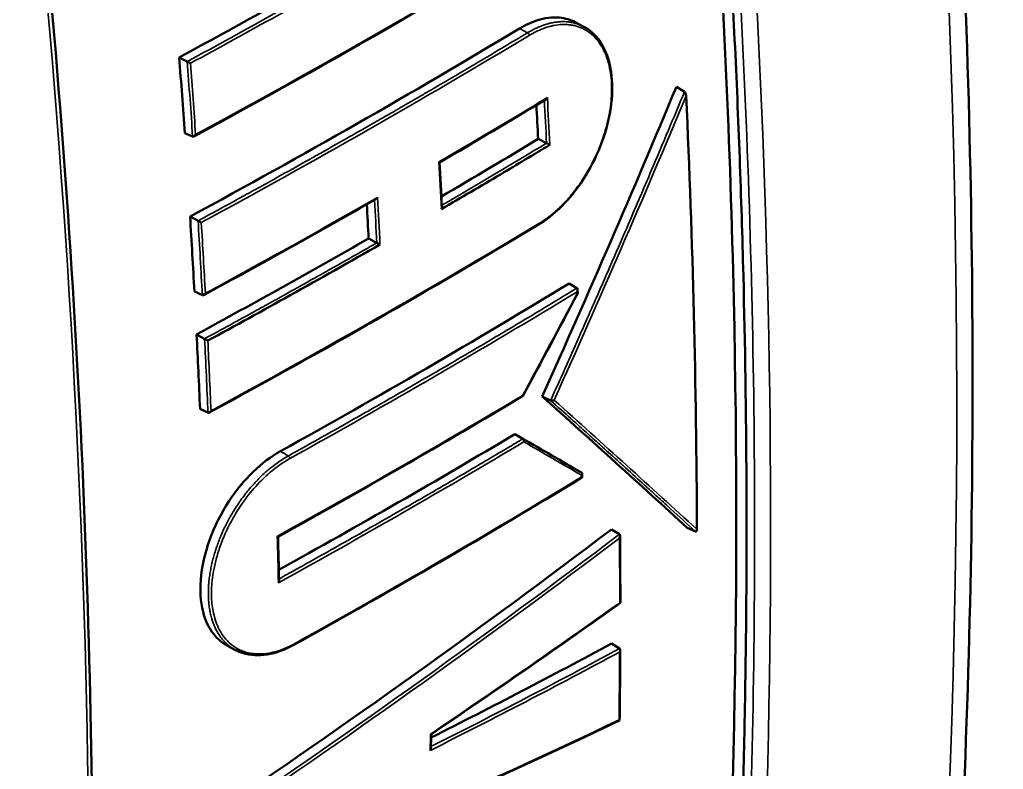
# Model space of a CAD drawing. Header units: millimetres. Extents: x 40 to 2195, y 40 to 1687.
# Drawn here: x 1807.09 to 1850.99, y 1339.43 to 1372.87 of the extents above; entities that cross this region are included whole.
import ezdxf

# ---------------------------------------------------------------- set-up
doc = ezdxf.new("R2010")
doc.units = ezdxf.units.MM
doc.header["$LTSCALE"] = 8
doc.layers.add('Visible (ISO)', color=7, linetype='Continuous', lineweight=50)
doc.layers.add('Visible Narrow (ISO)', color=7, linetype='Continuous', lineweight=35)

msp = doc.modelspace()

# ---------------------------------------------------------------- linework, layer by layer
at = {"layer": 'Visible (ISO)'}
for p, q in [((1831.884, 1372.757), (1832.242, 1372.571)), ((1814.567, 1371.005), (1814.21, 1371.186)), ((1836.757, 1369.649), (1836.396, 1369.873)), ((1814.809, 1367.654), (1814.454, 1367.81)), ((1830.604, 1367.365), (1830.228, 1367.549)), ((1815.052, 1363.899), (1814.694, 1364.088)), ((1823.026, 1362.916), (1822.659, 1363.105)), ((1831.958, 1360.894), (1831.605, 1361.1)), ((1815.242, 1360.578), (1814.886, 1360.741)), ((1815.342, 1358.638), (1814.984, 1358.833)), ((1830.785, 1355.886), (1830.407, 1356.066)), ((1815.493, 1355.341), (1815.137, 1355.511)), ((1829.547, 1354.176), (1829.189, 1354.384)), ((1832.163, 1352.665), (1831.81, 1352.871)), ((1833.856, 1349.917), (1833.501, 1350.136)), ((1837.243, 1350.044), (1836.883, 1350.205)), ((1833.862, 1344.82), (1833.507, 1345.042)), ((1816.72, 1344.752), (1816.366, 1344.94))]:
    msp.add_line(p, q, dxfattribs=at)
for centre, major_axis, ratio, start_param, end_param in [((1542.792, 1538.27), (-396.753, 0.006), 0.57736, 2.32417, 2.351034), ((1542.853, 1531.415), (-397.352, 0.005), 0.577358, 2.324217, 2.376229), ((1493.669, 1522.484), (-227.599, 394.212), 0.57735, 4.009231, 4.017971), ((1814.644, 1370.96), (0.105, -0.057), 0.025471, 0.87479, 2.41104), ((1518.374, 1518.494), (-133.399, -410.926), 0.810405, 1.4358, 1.47072), ((1836.761, 1369.514), (-0.033, 0.141), 0.451893, 4.323539, 5.859926), ((1830.566, 1369.43), (-0.066, -0.125), 0.565253, 0.755027, 1.593181), ((1515.149, 1534.885), (-227.804, 394.569), 0.57735, 3.930368, 3.981623), ((1508.837, 1531.241), (-227.652, 394.305), 0.57735, 3.985837, 3.989795), ((1814.874, 1367.779), (-0.068, -0.124), 0.543546, 0.048843, 1.584876), ((1542.649, 1518.675), (-398.07, -8.317), 0.563706, 2.350703, 2.366262), ((1542.89, 1507.166), (-398.515, -19.664), 0.542558, 2.342866, 2.350815), ((1830.675, 1367.324), (0.103, -0.055), 0.034976, 0.811634, 2.347672), ((1825.728, 1366.559), (0.103, -0.056), 0.029821, 0.018205, 0.828703), ((1542.89, 1507.166), (-398.515, -19.664), 0.542558, 2.333432, 2.342866), ((1501.204, 1526.834), (-227.697, 394.383), 0.57735, 3.985826, 3.989813), ((1825.836, 1364.453), (0.067, 0.124), 0.561617, 4.760637, 5.537283), ((1493.669, 1522.484), (-227.599, 394.212), 0.57735, 3.990835, 3.999563), ((1830.192, 1363.815), (0.0515, -0.0857), 0.588788, 6.283025, 6.28327), ((1542.655, 1518.677), (-398.074, -8.097), 0.563325, 2.312668, 2.339437), ((1542.89, 1507.166), (-398.515, -19.665), 0.542556, 2.309678, 2.32371), ((1823.099, 1362.874), (0.103, -0.056), 0.02323, 0.85963, 2.368094), ((1542.874, 1517.686), (-398.152, -1.839), 0.574411, 2.333557, 2.379432), ((1815.308, 1360.703), (-0.069, -0.123), 0.549122, 0.04362, 1.579764), ((1542.89, 1507.166), (-398.515, -19.665), 0.542556, 2.296964, 2.309678), ((1831.892, 1360.69), (0.1, -0.023), 0.290169, 5.580834, 6.36026), ((1493.669, 1522.484), (-227.599, 394.212), 0.57735, 3.977129, 3.985844), ((1829.465, 1356.15), (0.0745, -0.0715), 0.333097, 6.191837, 6.994096), ((1527.016, 1530.627), (357.653, -241.765), 0.099581, 0.593983, 0.628882), ((1815.56, 1355.465), (-0.07, -0.123), 0.553247, 0.039864, 1.576293), ((1543.029, 1516.961), (-398.146, 2.981), 0.582138, 2.339788, 2.377122), ((1531.135, 1528.277), (-367.189, 213.481), 0.002116, 2.519113, 2.531441), ((1832.093, 1352.59), (0.0918, 0.054), 0.715935, 5.128386, 6.664843), ((1832.094, 1352.512), (0.101, -0.056), 0.018883, 0.01081, 0.770537), ((1832.094, 1352.512), (0.101, -0.056), 0.018883, 6.272373, 6.293872), ((1542.304, 1506.441), (-396.737, -43.232), 0.641221, 2.25844, 2.322575), ((1818.518, 1349.866), (0.102, -0.058), 0.004102, 0.002492, 0.798401), ((1833.786, 1349.784), (0.066, 0.135), 0.54884, 4.694481, 6.230881), ((1837.24, 1350.178), (0.025, -0.137), 0.486768, 5.9593, 7.495676), ((1818.569, 1347.795), (0.07, 0.123), 0.563369, 4.713554, 5.534029), ((1833.796, 1346.904), (0.1, -0.052), 0.022677, 5.540955, 6.294866), ((1543.83, 1515.739), (-396.783, 35.589), 0.559238, 2.408793, 2.437992), ((1833.791, 1344.703), (0.071, 0.117), 0.60699, 4.736531, 6.272646), ((1833.766, 1341.676), (0.0991, -0.0635), 0.061073, 6.245151, 7.068114), ((1825.347, 1341.045), (0.0999, -0.0532), 0.03626, 5.519154, 6.26395), ((1825.345, 1340.317), (0.072, 0.116), 0.597811, 4.729447, 5.511866)]:
    msp.add_ellipse(centre, major_axis=major_axis, ratio=ratio, start_param=start_param, end_param=end_param, dxfattribs=at)
for points, knots in [([(1843.047, 1436.731), (1845.864, 1418.886), (1847.787, 1401.328), (1849.791, 1367.27), (1849.88, 1350.694), (1848.445, 1323.086), (1847.342, 1311.717), (1845.751, 1300.75)], [0, 0, 0, 0, 6.038419, 6.038419, 12.06905, 12.06905, 16.498673, 16.498673, 16.498673, 16.498673]), ([(1838.065, 1321.77), (1838.987, 1334.676), (1839.274, 1347.996), (1838.578, 1375.346), (1837.595, 1389.355), (1835.981, 1403.638)], [-9.90586, -9.90586, -9.90586, -9.90586, -4.952944, -4.952944, -0.000029, -0.000029, -0.000029, -0.000029]), ([(1838.524, 1321.509), (1838.755, 1324.742), (1838.945, 1327.998), (1839.097, 1331.279), (1839.248, 1334.56), (1839.359, 1337.866), (1839.431, 1341.196), (1839.51, 1344.85), (1839.54, 1348.535), (1839.523, 1352.247), (1839.509, 1355.301), (1839.463, 1358.373), (1839.385, 1361.463), (1839.296, 1364.945), (1839.167, 1368.449), (1838.997, 1371.974), (1838.833, 1375.379), (1838.63, 1378.804), (1838.389, 1382.246), (1838.173, 1385.321), (1837.927, 1388.41), (1837.65, 1391.513), (1837.374, 1394.614), (1837.067, 1397.73), (1836.73, 1400.86), (1836.636, 1401.733), (1836.54, 1402.608), (1836.441, 1403.483)], [0, 0, 0, 0, 0.125, 0.125, 0.125, 0.25, 0.25, 0.25, 0.3871702, 0.3871702, 0.3871702, 0.5, 0.5, 0.5, 0.6271482, 0.6271482, 0.6271482, 0.75, 0.75, 0.75, 0.8597323, 0.8597323, 0.8597323, 0.9694057, 0.9694057, 0.9694057, 1, 1, 1, 1]), ([(1807.256, 1386.03), (1809.227, 1368.574), (1810.261, 1351.471), (1810.397, 1324.38), (1810.063, 1314.026), (1809.342, 1303.939)], [0, 0, 0, 0, 6.052271, 6.052271, 9.921398, 9.921398, 9.921398, 9.921398]), ([(1831.884, 1372.757), (1831.671, 1372.869), (1831.437, 1372.937), (1831.187, 1372.961), (1831.062, 1372.973), (1830.934, 1372.974), (1830.802, 1372.963), (1830.643, 1372.951), (1830.48, 1372.922), (1830.314, 1372.877), (1830.246, 1372.858), (1830.177, 1372.837), (1830.108, 1372.813), (1829.872, 1372.731), (1829.632, 1372.617), (1829.394, 1372.474)], [1.178859, 1.178859, 1.178859, 1.178859, 1.3003005, 1.3003005, 1.3003005, 1.3607612, 1.3607612, 1.3607612, 1.4338662, 1.4338662, 1.4338662, 1.4639227, 1.4639227, 1.4639227, 1.5668428, 1.5668428, 1.5668428, 1.5668428]), ([(1832.242, 1372.571), (1832.534, 1372.418), (1832.791, 1372.184), (1833.189, 1371.598), (1833.337, 1371.24), (1833.519, 1370.431), (1833.552, 1369.969), (1833.496, 1369.003), (1833.405, 1368.486), (1833.113, 1367.466), (1832.908, 1366.95), (1832.411, 1365.986), (1832.113, 1365.525), (1831.463, 1364.714), (1831.102, 1364.354), (1830.572, 1363.942), (1830.409, 1363.829), (1830.245, 1363.73)], [0, 0, 0, 0, 0.159586, 0.159586, 0.317541, 0.317541, 0.479462, 0.479462, 0.642664, 0.642664, 0.805713, 0.805713, 0.968334, 0.968334, 1.130626, 1.130626, 1.201145, 1.201145, 1.201145, 1.201145]), ([(1822.986, 1364.862), (1822.992, 1364.865), (1822.998, 1364.869), (1823.015, 1364.882), (1823.026, 1364.893), (1823.048, 1364.92), (1823.056, 1364.934), (1823.06, 1364.943), (1823.06, 1364.943), (1823.06, 1364.943)], [-0.005838132, -0.005838132, -0.005838132, -0.005838132, -0.004792033, -0.004792033, -0.002711091, -0.002711091, 0, 0, 0.00006603, 0.00006603, 0.00006603, 0.00006603]), ([(1815.052, 1363.899), (1815.057, 1363.896), (1815.063, 1363.892), (1815.077, 1363.885), (1815.085, 1363.881), (1815.105, 1363.87), (1815.119, 1363.862), (1815.145, 1363.848), (1815.156, 1363.841), (1815.181, 1363.827), (1815.19, 1363.822), (1815.195, 1363.819), (1815.195, 1363.819), (1815.196, 1363.819)], [0.000001, 0.000001, 0.000001, 0.000001, 0.00234912, 0.00234912, 0.00499152, 0.00499152, 0.00933891, 0.00933891, 0.01331814, 0.01331814, 0.01856634, 0.01856634, 0.01868873, 0.01868873, 0.01868873, 0.01868873]), ([(1831.958, 1360.894), (1831.963, 1360.891), (1831.968, 1360.887), (1831.976, 1360.876), (1831.98, 1360.87), (1831.986, 1360.851), (1831.988, 1360.837), (1831.987, 1360.806), (1831.984, 1360.791), (1831.974, 1360.758), (1831.967, 1360.744), (1831.962, 1360.734), (1831.962, 1360.734), (1831.962, 1360.731)], [-0.01135738, -0.01135738, -0.01135738, -0.01135738, -0.00992512, -0.00992512, -0.00831755, -0.00831755, -0.00564092, -0.00564092, -0.00312879, -0.00312879, 0, 0, 0.00008088, 0.00008088, 0.00008088, 0.00008088]), ([(1815.342, 1358.638), (1815.347, 1358.635), (1815.354, 1358.631), (1815.368, 1358.624), (1815.375, 1358.619), (1815.396, 1358.608), (1815.409, 1358.6), (1815.435, 1358.586), (1815.446, 1358.579), (1815.471, 1358.566), (1815.48, 1358.56), (1815.484, 1358.558), (1815.485, 1358.557), (1815.485, 1358.555)], [0.000001, 0.000001, 0.000001, 0.000001, 0.00236883, 0.00236883, 0.00503564, 0.00503564, 0.00940034, 0.00940034, 0.01335065, 0.01335065, 0.01867467, 0.01867467, 0.01878284, 0.01878284, 0.01878284, 0.01878284]), ([(1830.785, 1355.886), (1830.792, 1355.883), (1830.798, 1355.88), (1830.814, 1355.877), (1830.823, 1355.876), (1830.847, 1355.874), (1830.862, 1355.876), (1830.889, 1355.88), (1830.901, 1355.884), (1830.928, 1355.893), (1830.938, 1355.899), (1830.942, 1355.902), (1830.943, 1355.902), (1830.943, 1355.902)], [-0.006879568, -0.006879568, -0.006879568, -0.006879568, -0.005991082, -0.005991082, -0.00500592, -0.00500592, -0.003396861, -0.003396861, -0.001952652, -0.001952652, 0, 0, 0.000032701, 0.000032701, 0.000032701, 0.000032701]), ([(1829.547, 1354.176), (1829.552, 1354.173), (1829.557, 1354.169), (1829.567, 1354.159), (1829.572, 1354.153), (1829.582, 1354.136), (1829.587, 1354.123), (1829.593, 1354.098), (1829.594, 1354.086), (1829.594, 1354.058), (1829.591, 1354.046), (1829.589, 1354.04), (1829.589, 1354.04), (1829.589, 1354.039)], [0.000001, 0.000001, 0.000001, 0.000001, 0.00228053, 0.00228053, 0.00473743, 0.00473743, 0.00880362, 0.00880362, 0.01248879, 0.01248879, 0.0172751, 0.0172751, 0.01737648, 0.01737648, 0.01737648, 0.01737648]), ([(1818.727, 1353.62), (1818.312, 1353.39), (1817.901, 1353.08), (1817.121, 1352.324), (1816.76, 1351.887), (1816.08, 1350.857), (1815.781, 1350.264), (1815.36, 1349.095), (1815.213, 1348.486), (1815.118, 1347.227), (1815.195, 1346.702), (1815.452, 1345.861), (1815.676, 1345.49), (1816.096, 1345.105), (1816.228, 1345.013), (1816.366, 1344.94)], [-1.3084077, -1.3084077, -1.3084077, -1.3084077, -1.1803017, -1.1803017, -1.0526779, -1.0526779, -0.9069411, -0.9069411, -0.7710822, -0.7710822, -0.6242552, -0.6242552, -0.4547064, -0.4547064, -0.3837008, -0.3837008, -0.3837008, -0.3837008]), ([(1819.33, 1344.986), (1818.931, 1344.765), (1818.523, 1344.616), (1817.757, 1344.491), (1817.389, 1344.51), (1816.943, 1344.648), (1816.829, 1344.695), (1816.721, 1344.752)], [0, 0, 0, 0, 0.1648786, 0.1648786, 0.3271988, 0.3271988, 0.3857451, 0.3857451, 0.3857451, 0.3857451])]:
    msp.add_open_spline(points, degree=3, knots=knots, dxfattribs=at)
for points in [[(1832.804, 1378.018), (1827.018, 1374.457), (1821.032, 1371.001), (1814.865, 1367.661)], [(1830.566, 1369.313), (1829.002, 1368.369), (1827.423, 1367.432), (1825.831, 1366.504)], [(1825.831, 1366.504), (1825.866, 1365.841), (1825.9, 1365.179), (1825.933, 1364.518)], [(1822.986, 1364.862), (1820.457, 1363.416), (1817.895, 1361.99), (1815.3, 1360.585)], [(1830.244, 1363.73), (1825.474, 1360.863), (1820.574, 1358.068), (1815.553, 1355.348)], [(1831.987, 1360.832), (1831.989, 1360.778), (1831.991, 1360.724), (1831.993, 1360.669)], [(1831.992, 1360.665), (1831.183, 1359.133), (1830.366, 1357.605), (1829.541, 1356.081)], [(1829.537, 1356.077), (1825.968, 1353.947), (1822.328, 1351.857), (1818.62, 1349.808)], [(1832.192, 1352.616), (1832.193, 1352.563), (1832.194, 1352.51), (1832.195, 1352.457)], [(1832.195, 1352.457), (1828.006, 1349.91), (1823.715, 1347.419), (1819.33, 1344.986)], [(1833.885, 1349.848), (1833.892, 1348.848), (1833.896, 1347.849), (1833.896, 1346.853)], [(1818.62, 1349.808), (1818.637, 1349.157), (1818.653, 1348.507), (1818.668, 1347.858)], [(1833.896, 1346.853), (1831.124, 1344.876), (1828.307, 1342.922), (1825.446, 1340.991)], [(1816.72, 1344.752), (1816.72, 1344.752), (1816.72, 1344.752), (1816.721, 1344.752)], [(1833.891, 1344.755), (1833.886, 1343.705), (1833.878, 1342.658), (1833.865, 1341.613)], [(1833.865, 1341.612), (1828.089, 1338.864), (1822.111, 1336.222), (1815.95, 1333.695)], [(1825.446, 1340.992), (1825.446, 1340.784), (1825.446, 1340.577), (1825.445, 1340.37)]]:
    msp.add_open_spline(points, degree=3, dxfattribs=at)
at = {"layer": 'Visible Narrow (ISO)'}
msp.add_line((1829.757, 1372.288), (1829.394, 1372.474), dxfattribs=at)
for centre, major_axis, ratio, start_param, end_param in [((1539.506, 1547.209), (215.01, -399.567), 0.556823, 0.644419, 1.008987), ((1517.863, 1536.452), (-228.211, 395.272), 0.57735, 3.84799, 4.065558), ((1487.445, 1518.89), (228.211, -395.272), 0.57735, 0.706398, 0.923966), ((1542.822, 1535.147), (397.644, 0.001), 0.577349, 5.466073, 5.529499), ((1542.798, 1538.285), (-397.249, 0.001), 0.577351, 2.324207, 2.351071), ((1542.793, 1538.213), (-397.361, 0), 0.57735, 2.324459, 2.351322), ((1829.759, 1372.205), (-0.0515, 0.0857), 0.588797, 3.989055, 5.525156), ((1542.853, 1531.35), (-397.958, 0), 0.57735, 2.324506, 2.376222), ((1493.786, 1522.428), (227.768, -394.505), 0.577351, 0.867675, 0.876341), ((1493.738, 1522.524), (227.9, -394.735), 0.57735, 0.867896, 0.87612), ((1542.876, 1528.289), (398.181, 0), 0.57735, 5.50265, 5.520077), ((1508.759, 1531.309), (227.971, -394.871), 0.577339, 0.844215, 0.849205), ((1508.929, 1531.294), (227.951, -394.822), 0.57735, 0.843981, 0.849486), ((1518.438, 1518.464), (-133.646, -411.472), 0.810413, 1.436155, 1.470436), ((1542.792, 1518.599), (-398.373, -8.322), 0.563708, 2.349491, 2.366312), ((1504.023, 1528.462), (-227.998, 394.904), 0.57735, 3.985569, 3.991065), ((1542.878, 1528.321), (398.179, -0.035), 0.577412, 5.466168, 5.492976), ((1501.106, 1526.898), (228.025, -394.958), 0.577344, 0.844201, 0.849192), ((1501.285, 1526.881), (227.998, -394.904), 0.57735, 0.84398, 0.849473), ((1493.786, 1522.426), (227.768, -394.505), 0.577351, 0.849279, 0.857933), ((1493.738, 1522.524), (227.9, -394.735), 0.57735, 0.8495, 0.857712), ((1542.908, 1523.179), (398.494, -0.001), 0.577352, 5.466143, 5.517789), ((1830.192, 1363.815), (0.0515, -0.0857), 0.588788, 0.000084, 0.825323), ((1542.927, 1506.276), (-398.771, -13.52), 0.553854, 2.317042, 2.362602), ((1531.683, 1511.367), (211.761, 368.901), 0.789411, 4.744452, 4.756563), ((1509.87, 1531.838), (-227.935, 394.795), 0.57735, 3.966701, 3.966907), ((1493.787, 1522.423), (227.767, -394.504), 0.577351, 0.835573, 0.844214), ((1493.738, 1522.524), (227.9, -394.735), 0.57735, 0.835794, 0.843987), ((1542.938, 1505.888), (398.854, 10.788), 0.558751, 5.460187, 5.49888), ((1527.091, 1530.744), (358.156, -242.079), 0.099507, 0.594383, 0.628643), ((1542.945, 1505.629), (-398.9, -8.944), 0.562012, 2.321178, 2.359882), ((1530.267, 1528.779), (-368.691, 214.35), 0.002111, 2.519138, 2.531396), ((1531.089, 1528.192), (-367.715, 213.782), 0.002129, 2.519211, 2.531309), ((1819.076, 1353.33), (-0.0485, 0.0874), 0.565567, 3.968652, 5.512395), ((1542.952, 1505.244), (398.952, 6.176), 0.566844, 5.468956, 5.514514), ((1509.87, 1531.838), (-227.935, 394.795), 0.57735, 3.945027, 3.945238), ((1542.308, 1506.428), (-397.235, -43.279), 0.641211, 2.25849, 2.322538), ((1496.378, 1524.048), (-227.951, 394.822), 0.57735, 3.953219, 3.958709), ((1542.312, 1506.353), (-397.334, -43.289), 0.641209, 2.258719, 2.322262), ((1511.569, 1532.818), (-227.9, 394.735), 0.57735, 3.92733, 3.935054), ((1543.852, 1493.472), (396.994, 40.907), 0.603965, 5.436718, 5.467273), ((1819.281, 1345.073), (0.0485, -0.0874), 0.565701, 0.000349, 0.80823), ((1543.824, 1515.661), (-397.384, 35.644), 0.559242, 2.407189, 2.437715), ((1543.8, 1515.76), (-397.327, 35.64), 0.559241, 2.407524, 2.437951), ((1511.569, 1532.818), (-227.9, 394.735), 0.57735, 3.913231, 3.921406), ((1542.123, 1500.629), (397.81, -38.497), 0.505488, 5.519603, 5.583149), ((1502.977, 1527.858), (-228, 394.907), 0.57735, 3.923171, 3.925129)]:
    msp.add_ellipse(centre, major_axis=major_axis, ratio=ratio, start_param=start_param, end_param=end_param, dxfattribs=at)
for points in [[(1838.883, 1321.302), (1839.344, 1327.763), (1839.95, 1340.899), (1839.904, 1361.183), (1838.905, 1381.986), (1837.605, 1396.156), (1836.798, 1403.305)], [(1819.075, 1353.412), (1818.959, 1353.481), (1818.843, 1353.551), (1818.727, 1353.62)]]:
    msp.add_open_spline(points, degree=3, dxfattribs=at)
for points, knots in [([(1832.242, 1372.571), (1832.218, 1372.583), (1832.194, 1372.595), (1832.169, 1372.606), (1832.124, 1372.628), (1832.078, 1372.647), (1832.032, 1372.664), (1831.988, 1372.68), (1831.943, 1372.695), (1831.899, 1372.707), (1831.84, 1372.724), (1831.781, 1372.738), (1831.722, 1372.749), (1831.663, 1372.76), (1831.604, 1372.768), (1831.546, 1372.774), (1831.543, 1372.774), (1831.541, 1372.774), (1831.538, 1372.775), (1831.497, 1372.778), (1831.457, 1372.781), (1831.416, 1372.782), (1831.365, 1372.784), (1831.315, 1372.784), (1831.265, 1372.782), (1831.199, 1372.78), (1831.134, 1372.775), (1831.07, 1372.767), (1831.004, 1372.76), (1830.938, 1372.749), (1830.873, 1372.736), (1830.855, 1372.733), (1830.838, 1372.729), (1830.82, 1372.726), (1830.771, 1372.715), (1830.723, 1372.703), (1830.675, 1372.69), (1830.669, 1372.689), (1830.663, 1372.687), (1830.657, 1372.685), (1830.594, 1372.668), (1830.531, 1372.648), (1830.469, 1372.626), (1830.405, 1372.604), (1830.343, 1372.58), (1830.281, 1372.554), (1830.275, 1372.552), (1830.27, 1372.55), (1830.264, 1372.547), (1830.208, 1372.524), (1830.152, 1372.498), (1830.097, 1372.472), (1830.025, 1372.438), (1829.955, 1372.401), (1829.887, 1372.363), (1829.843, 1372.339), (1829.799, 1372.314), (1829.757, 1372.288)], [0.6896527, 0.6896527, 0.6896527, 0.6896527, 0.6981895, 0.6981895, 0.6981895, 0.7142857, 0.7142857, 0.7142857, 0.7296342, 0.7296342, 0.7296342, 0.7501983, 0.7501983, 0.7501983, 0.7705984, 0.7705984, 0.7705984, 0.7715274, 0.7715274, 0.7715274, 0.7857143, 0.7857143, 0.7857143, 0.8035157, 0.8035157, 0.8035157, 0.8266875, 0.8266875, 0.8266875, 0.8506467, 0.8506467, 0.8506467, 0.8571429, 0.8571429, 0.8571429, 0.8752085, 0.8752085, 0.8752085, 0.8774547, 0.8774547, 0.8774547, 0.9015295, 0.9015295, 0.9015295, 0.926376, 0.926376, 0.926376, 0.9285714, 0.9285714, 0.9285714, 0.9512898, 0.9512898, 0.9512898, 0.9809278, 0.9809278, 0.9809278, 1, 1, 1, 1]), ([(1830.264, 1363.779), (1830.33, 1363.819), (1830.394, 1363.86), (1830.458, 1363.903), (1830.522, 1363.946), (1830.585, 1363.99), (1830.647, 1364.036), (1830.711, 1364.083), (1830.774, 1364.133), (1830.837, 1364.184), (1830.899, 1364.235), (1830.961, 1364.288), (1831.023, 1364.343), (1831.05, 1364.367), (1831.076, 1364.391), (1831.103, 1364.415), (1831.178, 1364.484), (1831.252, 1364.557), (1831.326, 1364.632), (1831.4, 1364.707), (1831.473, 1364.785), (1831.545, 1364.866), (1831.617, 1364.947), (1831.687, 1365.03), (1831.757, 1365.115), (1831.783, 1365.148), (1831.809, 1365.181), (1831.835, 1365.214), (1831.851, 1365.233), (1831.866, 1365.253), (1831.881, 1365.273), (1832.049, 1365.491), (1832.206, 1365.721), (1832.353, 1365.961), (1832.413, 1366.061), (1832.472, 1366.161), (1832.528, 1366.264), (1832.534, 1366.274), (1832.54, 1366.284), (1832.545, 1366.294), (1832.743, 1366.656), (1832.915, 1367.035), (1833.057, 1367.42), (1833.181, 1367.759), (1833.281, 1368.101), (1833.355, 1368.441), (1833.365, 1368.487), (1833.374, 1368.532), (1833.383, 1368.578), (1833.386, 1368.594), (1833.389, 1368.609), (1833.392, 1368.624), (1833.456, 1368.961), (1833.494, 1369.293), (1833.504, 1369.612), (1833.505, 1369.641), (1833.505, 1369.671), (1833.506, 1369.7), (1833.506, 1369.727), (1833.506, 1369.754), (1833.507, 1369.78), (1833.507, 1370.111), (1833.477, 1370.425), (1833.417, 1370.715), (1833.41, 1370.749), (1833.403, 1370.783), (1833.395, 1370.817), (1833.37, 1370.923), (1833.341, 1371.026), (1833.308, 1371.125), (1833.275, 1371.224), (1833.238, 1371.319), (1833.197, 1371.41), (1833.173, 1371.462), (1833.148, 1371.514), (1833.122, 1371.563), (1833.103, 1371.599), (1833.084, 1371.633), (1833.064, 1371.667), (1833.002, 1371.772), (1832.934, 1371.87), (1832.862, 1371.959), (1832.792, 1372.043), (1832.719, 1372.12), (1832.643, 1372.189), (1832.61, 1372.218), (1832.577, 1372.245), (1832.544, 1372.271), (1832.491, 1372.312), (1832.437, 1372.35), (1832.382, 1372.384), (1832.327, 1372.418), (1832.27, 1372.448), (1832.214, 1372.475), (1832.163, 1372.5), (1832.112, 1372.521), (1832.061, 1372.54), (1832.018, 1372.556), (1831.975, 1372.57), (1831.932, 1372.582), (1831.874, 1372.599), (1831.815, 1372.613), (1831.756, 1372.624), (1831.695, 1372.635), (1831.634, 1372.643), (1831.574, 1372.648), (1831.535, 1372.652), (1831.496, 1372.654), (1831.458, 1372.656), (1831.408, 1372.657), (1831.359, 1372.657), (1831.31, 1372.655), (1831.18, 1372.651), (1831.052, 1372.635), (1830.926, 1372.611), (1830.908, 1372.607), (1830.891, 1372.604), (1830.873, 1372.6), (1830.82, 1372.588), (1830.767, 1372.575), (1830.715, 1372.56), (1830.647, 1372.542), (1830.581, 1372.521), (1830.515, 1372.498), (1830.452, 1372.475), (1830.389, 1372.451), (1830.328, 1372.425), (1830.273, 1372.402), (1830.218, 1372.377), (1830.165, 1372.351), (1830.104, 1372.322), (1830.045, 1372.292), (1829.986, 1372.26), (1829.934, 1372.231), (1829.882, 1372.202), (1829.831, 1372.171)], [0, 0, 0, 0, 0.0161179, 0.0161179, 0.0161179, 0.0320314, 0.0320314, 0.0320314, 0.0482514, 0.0482514, 0.0482514, 0.0644714, 0.0644714, 0.0644714, 0.0714286, 0.0714286, 0.0714286, 0.0911904, 0.0911904, 0.0911904, 0.1110209, 0.1110209, 0.1110209, 0.1308594, 0.1308594, 0.1308594, 0.1384144, 0.1384144, 0.1384144, 0.1428571, 0.1428571, 0.1428571, 0.1919865, 0.1919865, 0.1919865, 0.2122787, 0.2122787, 0.2122787, 0.2142857, 0.2142857, 0.2142857, 0.2857143, 0.2857143, 0.2857143, 0.3486405, 0.3486405, 0.3486405, 0.3571429, 0.3571429, 0.3571429, 0.3600228, 0.3600228, 0.3600228, 0.4227491, 0.4227491, 0.4227491, 0.4285714, 0.4285714, 0.4285714, 0.4339008, 0.4339008, 0.4339008, 0.5, 0.5, 0.5, 0.5077893, 0.5077893, 0.5077893, 0.532518, 0.532518, 0.532518, 0.5571682, 0.5571682, 0.5571682, 0.5714286, 0.5714286, 0.5714286, 0.5815681, 0.5815681, 0.5815681, 0.6129292, 0.6129292, 0.6129292, 0.6428571, 0.6428571, 0.6428571, 0.6555698, 0.6555698, 0.6555698, 0.6757554, 0.6757554, 0.6757554, 0.6961313, 0.6961313, 0.6961313, 0.7142857, 0.7142857, 0.7142857, 0.7295577, 0.7295577, 0.7295577, 0.7503581, 0.7503581, 0.7503581, 0.7719417, 0.7719417, 0.7719417, 0.7857143, 0.7857143, 0.7857143, 0.8034336, 0.8034336, 0.8034336, 0.8505037, 0.8505037, 0.8505037, 0.8571429, 0.8571429, 0.8571429, 0.8773338, 0.8773338, 0.8773338, 0.9033206, 0.9033206, 0.9033206, 0.9285714, 0.9285714, 0.9285714, 0.9512639, 0.9512639, 0.9512639, 0.9769839, 0.9769839, 0.9769839, 1, 1, 1, 1]), ([(1829.757, 1372.288), (1829.409, 1372.079), (1829.057, 1371.869), (1828.704, 1371.658), (1828.364, 1371.455), (1828.022, 1371.252), (1827.681, 1371.05), (1827.674, 1371.046), (1827.666, 1371.041), (1827.658, 1371.037), (1827.39, 1370.878), (1827.123, 1370.72), (1826.852, 1370.561), (1826.586, 1370.404), (1826.317, 1370.246), (1826.043, 1370.086), (1825.881, 1369.991), (1825.718, 1369.896), (1825.552, 1369.799), (1825.494, 1369.765), (1825.436, 1369.731), (1825.377, 1369.697), (1825.233, 1369.613), (1825.087, 1369.529), (1824.94, 1369.443), (1824.67, 1369.287), (1824.395, 1369.127), (1824.114, 1368.965), (1823.809, 1368.789), (1823.499, 1368.611), (1823.183, 1368.429), (1823.061, 1368.36), (1822.94, 1368.29), (1822.817, 1368.22), (1822.443, 1368.006), (1822.063, 1367.79), (1821.678, 1367.572), (1821.322, 1367.37), (1820.963, 1367.167), (1820.601, 1366.963), (1820.414, 1366.858), (1820.227, 1366.752), (1820.039, 1366.647), (1820.035, 1366.645), (1820.032, 1366.643), (1820.028, 1366.641), (1819.616, 1366.41), (1819.201, 1366.178), (1818.78, 1365.944), (1818.492, 1365.784), (1818.202, 1365.623), (1817.908, 1365.461), (1817.648, 1365.317), (1817.385, 1365.173), (1817.12, 1365.027), (1816.527, 1364.701), (1815.921, 1364.37), (1815.305, 1364.036), (1815.221, 1363.99), (1815.136, 1363.945), (1815.052, 1363.899)], [0, 0, 0, 0, 0.084865, 0.084865, 0.084865, 0.166667, 0.166667, 0.166667, 0.168479, 0.168479, 0.168479, 0.232802, 0.232802, 0.232802, 0.296127, 0.296127, 0.296127, 0.333333, 0.333333, 0.333333, 0.346386, 0.346386, 0.346386, 0.378288, 0.378288, 0.378288, 0.43669, 0.43669, 0.43669, 0.5, 0.5, 0.5, 0.524253, 0.524253, 0.524253, 0.598219, 0.598219, 0.598219, 0.666667, 0.666667, 0.666667, 0.702088, 0.702088, 0.702088, 0.702727, 0.702727, 0.702727, 0.780304, 0.780304, 0.780304, 0.833333, 0.833333, 0.833333, 0.88034, 0.88034, 0.88034, 0.985617, 0.985617, 0.985617, 1, 1, 1, 1]), ([(1836.757, 1369.649), (1836.548, 1369.147), (1836.342, 1368.656), (1836.139, 1368.174), (1835.879, 1367.556), (1835.625, 1366.955), (1835.377, 1366.372), (1835.183, 1365.916), (1834.993, 1365.471), (1834.807, 1365.035), (1834.76, 1364.927), (1834.714, 1364.819), (1834.668, 1364.711), (1834.479, 1364.27), (1834.293, 1363.839), (1834.111, 1363.418), (1833.843, 1362.799), (1833.584, 1362.201), (1833.332, 1361.625), (1833.203, 1361.33), (1833.077, 1361.041), (1832.952, 1360.757), (1832.907, 1360.654), (1832.862, 1360.552), (1832.818, 1360.451), (1832.711, 1360.208), (1832.606, 1359.969), (1832.501, 1359.732), (1832.374, 1359.443), (1832.247, 1359.157), (1832.12, 1358.871), (1832.04, 1358.689), (1831.958, 1358.507), (1831.877, 1358.323), (1831.68, 1357.881), (1831.48, 1357.433), (1831.279, 1356.985), (1831.159, 1356.716), (1831.038, 1356.447), (1830.917, 1356.178), (1830.873, 1356.081), (1830.829, 1355.983), (1830.785, 1355.886)], [0, 0, 0, 0, 0.0875493, 0.0875493, 0.0875493, 0.2, 0.2, 0.2, 0.2879261, 0.2879261, 0.2879261, 0.3098527, 0.3098527, 0.3098527, 0.4, 0.4, 0.4, 0.5323759, 0.5323759, 0.5323759, 0.6, 0.6, 0.6, 0.6245174, 0.6245174, 0.6245174, 0.6831636, 0.6831636, 0.6831636, 0.7544802, 0.7544802, 0.7544802, 0.8, 0.8, 0.8, 0.9100638, 0.9100638, 0.9100638, 0.9760367, 0.9760367, 0.9760367, 1, 1, 1, 1]), ([(1823.026, 1362.916), (1822.259, 1362.478), (1821.465, 1362.027), (1820.646, 1361.567), (1820.612, 1361.548), (1820.579, 1361.529), (1820.545, 1361.51), (1819.758, 1361.068), (1818.949, 1360.617), (1818.103, 1360.149), (1817.939, 1360.059), (1817.774, 1359.967), (1817.607, 1359.876), (1816.877, 1359.474), (1816.121, 1359.06), (1815.342, 1358.638)], [0, 0, 0, 0, 0.3333333, 0.3333333, 0.3333333, 0.347034, 0.347034, 0.347034, 0.6666667, 0.6666667, 0.6666667, 0.7285891, 0.7285891, 0.7285891, 1, 1, 1, 1]), ([(1831.958, 1360.894), (1831.408, 1360.559), (1830.849, 1360.222), (1829.727, 1359.548), (1829.163, 1359.211), (1828.403, 1358.76), (1828.212, 1358.647), (1828, 1358.522), (1827.979, 1358.509), (1827.531, 1358.244), (1827.1, 1357.991), (1826.233, 1357.484), (1825.797, 1357.23), (1824.92, 1356.721), (1824.478, 1356.466), (1823.932, 1356.152), (1823.835, 1356.097), (1823.697, 1356.017), (1823.655, 1355.993), (1822.97, 1355.601), (1822.311, 1355.226), (1820.981, 1354.474), (1820.311, 1354.099), (1819.446, 1353.616), (1819.262, 1353.514), (1819.077, 1353.413)], [0, 0, 0, 0, 0.1414823, 0.1414823, 0.2813961, 0.2813961, 0.3283489, 0.3283489, 0.3333333, 0.3333333, 0.4381345, 0.4381345, 0.5421757, 0.5421757, 0.644687, 0.644687, 0.6666667, 0.6666667, 0.6760923, 0.6760923, 0.8211511, 0.8211511, 0.9620909, 0.9620909, 0.9999226, 0.9999226, 0.9999226, 0.9999226]), ([(1830.785, 1355.886), (1831.089, 1355.613), (1831.395, 1355.339), (1831.705, 1355.061), (1831.828, 1354.951), (1831.951, 1354.84), (1832.075, 1354.728), (1832.173, 1354.641), (1832.27, 1354.553), (1832.369, 1354.465), (1832.571, 1354.283), (1832.774, 1354.099), (1832.978, 1353.915), (1833.019, 1353.879), (1833.059, 1353.843), (1833.099, 1353.806), (1833.342, 1353.587), (1833.586, 1353.367), (1833.829, 1353.147), (1833.885, 1353.097), (1833.941, 1353.046), (1833.996, 1352.996), (1834.041, 1352.955), (1834.087, 1352.914), (1834.132, 1352.874), (1834.413, 1352.619), (1834.694, 1352.364), (1834.974, 1352.11), (1835.026, 1352.063), (1835.078, 1352.016), (1835.129, 1351.97), (1835.291, 1351.822), (1835.454, 1351.675), (1835.616, 1351.527), (1835.794, 1351.366), (1835.971, 1351.204), (1836.15, 1351.042), (1836.513, 1350.71), (1836.878, 1350.377), (1837.243, 1350.044)], [0, 0, 0, 0, 0.1461586, 0.1461586, 0.1461586, 0.2043602, 0.2043602, 0.2043602, 0.25, 0.25, 0.25, 0.3440258, 0.3440258, 0.3440258, 0.3625777, 0.3625777, 0.3625777, 0.4743193, 0.4743193, 0.4743193, 0.5, 0.5, 0.5, 0.5208071, 0.5208071, 0.5208071, 0.6508559, 0.6508559, 0.6508559, 0.6747772, 0.6747772, 0.6747772, 0.75, 0.75, 0.75, 0.8321368, 0.8321368, 0.8321368, 1, 1, 1, 1]), ([(1829.547, 1354.176), (1829.376, 1354.074), (1829.204, 1353.971), (1828.427, 1353.51), (1827.811, 1353.146), (1826.857, 1352.586), (1826.529, 1352.394), (1825.906, 1352.031), (1825.611, 1351.86), (1824.858, 1351.424), (1824.396, 1351.158), (1823.49, 1350.639), (1823.048, 1350.387), (1822.158, 1349.881), (1821.71, 1349.628), (1820.525, 1348.962), (1819.776, 1348.544), (1818.895, 1348.056), (1818.781, 1347.993), (1818.666, 1347.93)], [0, 0, 0, 0, 0.0530011, 0.0530011, 0.2376674, 0.2376674, 0.3333333, 0.3333333, 0.4176687, 0.4176687, 0.5471355, 0.5471355, 0.6666667, 0.6666667, 0.7834924, 0.7834924, 0.9703321, 0.9703321, 0.9980477, 0.9980477, 0.9980477, 0.9980477]), ([(1819.075, 1353.412), (1818.993, 1353.366), (1818.912, 1353.318), (1818.751, 1353.216), (1818.671, 1353.162), (1818.511, 1353.049), (1818.432, 1352.99), (1818.327, 1352.907), (1818.3, 1352.885), (1818.244, 1352.839), (1818.215, 1352.815), (1818.104, 1352.72), (1818.023, 1352.649), (1817.865, 1352.5), (1817.787, 1352.424), (1817.637, 1352.269), (1817.564, 1352.191), (1817.476, 1352.091), (1817.457, 1352.07), (1817.377, 1351.979), (1817.318, 1351.908), (1817.202, 1351.764), (1817.145, 1351.692), (1817.033, 1351.544), (1816.979, 1351.469), (1816.911, 1351.372), (1816.896, 1351.35), (1816.87, 1351.313), (1816.86, 1351.298), (1816.793, 1351.199), (1816.738, 1351.115), (1816.632, 1350.945), (1816.58, 1350.859), (1816.49, 1350.703), (1816.451, 1350.633), (1816.409, 1350.554), (1816.404, 1350.546), (1816.354, 1350.452), (1816.31, 1350.367), (1816.226, 1350.196), (1816.186, 1350.11), (1816.121, 1349.966), (1816.095, 1349.906), (1816.069, 1349.844), (1816.068, 1349.841), (1816.031, 1349.753), (1815.997, 1349.669), (1815.933, 1349.501), (1815.903, 1349.417), (1815.859, 1349.289), (1815.844, 1349.244), (1815.829, 1349.197), (1815.829, 1349.195), (1815.8, 1349.105), (1815.775, 1349.021), (1815.727, 1348.852), (1815.706, 1348.769), (1815.681, 1348.666), (1815.676, 1348.645), (1815.669, 1348.617), (1815.668, 1348.611), (1815.646, 1348.517), (1815.629, 1348.433), (1815.598, 1348.268), (1815.584, 1348.189), (1815.571, 1348.102), (1815.57, 1348.093), (1815.556, 1347.996), (1815.546, 1347.913), (1815.531, 1347.773), (1815.526, 1347.716), (1815.522, 1347.65), (1815.521, 1347.638), (1815.517, 1347.576), (1815.514, 1347.526), (1815.511, 1347.427), (1815.51, 1347.379), (1815.509, 1347.31), (1815.509, 1347.29), (1815.509, 1347.256), (1815.509, 1347.243), (1815.51, 1347.179), (1815.512, 1347.129), (1815.516, 1347.03), (1815.519, 1346.98), (1815.524, 1346.924), (1815.524, 1346.917), (1815.526, 1346.895), (1815.527, 1346.879), (1815.533, 1346.82), (1815.538, 1346.776), (1815.549, 1346.688), (1815.555, 1346.644), (1815.564, 1346.586), (1815.566, 1346.572), (1815.572, 1346.539), (1815.575, 1346.521), (1815.59, 1346.44), (1815.604, 1346.376), (1815.629, 1346.272), (1815.639, 1346.232), (1815.656, 1346.171), (1815.662, 1346.149), (1815.687, 1346.068), (1815.707, 1346.007), (1815.745, 1345.906), (1815.762, 1345.864), (1815.79, 1345.797), (1815.801, 1345.773), (1815.837, 1345.695), (1815.864, 1345.642), (1815.917, 1345.546), (1815.943, 1345.502), (1815.987, 1345.432), (1816.005, 1345.406), (1816.056, 1345.333), (1816.091, 1345.286), (1816.163, 1345.199), (1816.199, 1345.158), (1816.262, 1345.092), (1816.288, 1345.066), (1816.358, 1345.002), (1816.402, 1344.964), (1816.495, 1344.892), (1816.543, 1344.858), (1816.632, 1344.802), (1816.67, 1344.779), (1816.713, 1344.756), (1816.717, 1344.754), (1816.72, 1344.752)], [0, 0, 0, 0, 0.0123766, 0.0123766, 0.0250081, 0.0250081, 0.0380339, 0.0380339, 0.0425972, 0.0425972, 0.047619, 0.047619, 0.0619085, 0.0619085, 0.076621, 0.076621, 0.0913336, 0.0913336, 0.0952381, 0.0952381, 0.1084319, 0.1084319, 0.1219442, 0.1219442, 0.1359188, 0.1359188, 0.1400567, 0.1400567, 0.1428571, 0.1428571, 0.1586915, 0.1586915, 0.1751283, 0.1751283, 0.1887986, 0.1887986, 0.1904762, 0.1904762, 0.2073826, 0.2073826, 0.2249364, 0.2249364, 0.2375362, 0.2375362, 0.2380952, 0.2380952, 0.2563087, 0.2563087, 0.2752093, 0.2752093, 0.2857143, 0.2857143, 0.2862741, 0.2862741, 0.3066913, 0.3066913, 0.3278007, 0.3278007, 0.3333333, 0.3333333, 0.3350108, 0.3350108, 0.3579816, 0.3579816, 0.3809524, 0.3809524, 0.3837434, 0.3837434, 0.4097247, 0.4097247, 0.4285714, 0.4285714, 0.4325071, 0.4325071, 0.4502075, 0.4502075, 0.4683447, 0.4683447, 0.4761905, 0.4761905, 0.4812624, 0.4812624, 0.501031, 0.501031, 0.5209826, 0.5209826, 0.5238095, 0.5238095, 0.5300081, 0.5300081, 0.548053, 0.548053, 0.565739, 0.565739, 0.5714286, 0.5714286, 0.5786851, 0.5786851, 0.6036491, 0.6036491, 0.6190476, 0.6190476, 0.6274206, 0.6274206, 0.6505121, 0.6505121, 0.6666667, 0.6666667, 0.6761679, 0.6761679, 0.696811, 0.696811, 0.7142857, 0.7142857, 0.7248991, 0.7248991, 0.7443016, 0.7443016, 0.7619048, 0.7619048, 0.7736385, 0.7736385, 0.7915812, 0.7915812, 0.8095238, 0.8095238, 0.8223701, 0.8223701, 0.8234876, 0.8234876, 0.8234876, 0.8234876]), ([(1819.145, 1353.29), (1818.832, 1353.117), (1818.253, 1352.705), (1817.514, 1351.959), (1816.941, 1351.202), (1816.502, 1350.466), (1816.179, 1349.778), (1815.95, 1349.151), (1815.797, 1348.586), (1815.702, 1348.084), (1815.655, 1347.642), (1815.644, 1347.264), (1815.659, 1346.915), (1815.701, 1346.573), (1815.779, 1346.213), (1815.904, 1345.847), (1816.089, 1345.488), (1816.347, 1345.151), (1816.696, 1344.858), (1817.154, 1344.642), (1817.736, 1344.547), (1818.47, 1344.635), (1819.042, 1344.862), (1819.35, 1345.033)], [0, 0, 0, 0, 0.047619, 0.0952381, 0.1428571, 0.1904762, 0.2380952, 0.2857143, 0.3333333, 0.3809524, 0.4285714, 0.4761905, 0.5238095, 0.5714286, 0.6190476, 0.6666667, 0.7142857, 0.7619048, 0.8095238, 0.8571429, 0.9047619, 0.952381, 1, 1, 1, 1])]:
    msp.add_open_spline(points, degree=3, knots=knots, dxfattribs=at)

doc.saveas('drawing.dxf')
